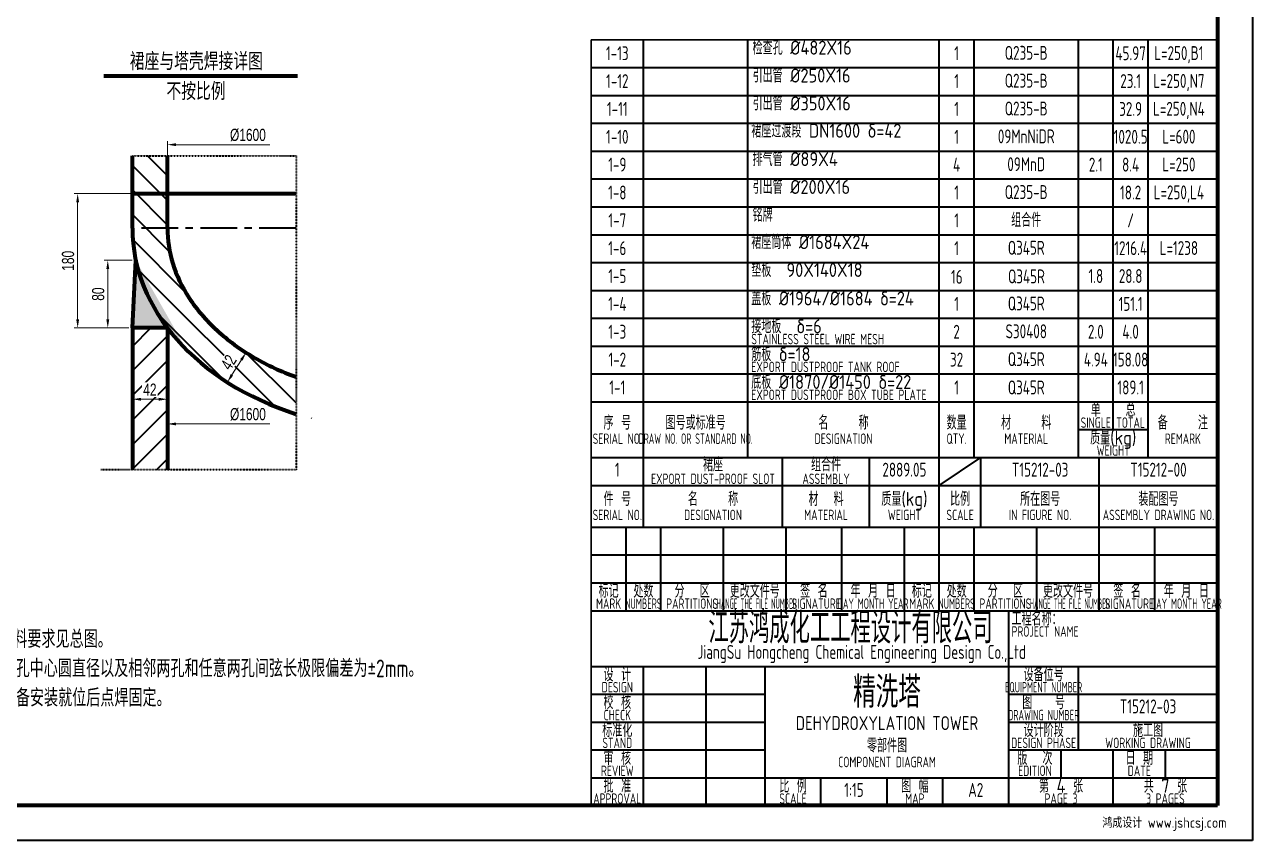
# Model space of a CAD drawing. Header units: millimetres. Extents: x -375 to 8535, y -150 to 6150.
# Drawn here: x 3243 to 8535, y -150 to 3365 of the extents above; entities that cross this region are included whole.
import ezdxf
from ezdxf.enums import TextEntityAlignment as Align

# ---------------------------------------------------------------- set-up
doc = ezdxf.new("R2010")
doc.units = ezdxf.units.MM
doc.header["$LTSCALE"] = 5
for name, pattern in [('CENTER', [50.8, 31.75, -6.35, 6.35, -6.35]), ('DIVIDE', [1.25, 0.5, -0.25, 0, -0.25, 0, -0.25]), ('PHANTOM', [63.5, 31.75, -6.35, 6.35, -6.35, 6.35, -6.35])]:
    doc.linetypes.add(name, pattern=pattern)
for name, color, linetype, lineweight in [('1轮廓实线层', 7, 'Continuous', 70), ('2细线层', 4, 'Continuous', 35), ('3中心线层', 1, 'CENTER', 35), ('5剖面线层', 2, 'Continuous', 35), ('6文字层', 3, 'Continuous', 35), ('9双点划线层', 6, 'PHANTOM', 35), ('图框层', 7, 'Continuous', 70)]:
    doc.layers.add(name, color=color, linetype=linetype, lineweight=lineweight)
doc.styles.add('HGCAD', font='HGCAD.SHX', dxfattribs={"width": 0.75, "bigfont": 'HGCADHZ.SHX'})
doc.styles.add('PC_TEXTSTYLE', font='isocp.shx', dxfattribs={"width": 0.8, "bigfont": 'hzfs.shx'})
doc.styles.add('工程字', font='gbenor.shx', dxfattribs={"width": 0.8, "bigfont": 'gbcbig.shx'})
doc.dimstyles.new('HGCAD$0', dxfattribs={"dimscale": 15, "dimtxt": 3.5, "dimasz": 2.5, "dimexe": 1, "dimexo": 1, "dimgap": 1, "dimtad": 1, "dimdec": 1, "dimlfac": -1, "dimdsep": 46, "dimtxsty": 'HGCAD', "dimcen": 0, "dimclrd": 4, "dimclre": 4, "dimclrt": 3, "dimadec": 1, "dimazin": 0, "dimtfac": 1, "dimtmove": 0, "dimatfit": 3, "dimfxl": 0, "dimlwd": 15, "dimlwe": 15, "dimarcsym": 0})

# ---------------------------------------------------------------- blocks, each defined once
blk = doc.blocks.new('*U216')
at = {"layer": '2细线层'}
for p, q in [((8535, 6150), (8535, -150)), ((8535, -150), (-375, -150))]:
    blk.add_line(p, q, dxfattribs=at)
at = {"layer": '图框层'}
for p, q in [((8385, 6000), (8385, 0)), ((8385, 0), (0, 0))]:
    blk.add_line(p, q, dxfattribs=at)
blk = doc.blocks.new('*D289')
at = {"layer": '1轮廓实线层', "color": 4, "lineweight": 15, "ltscale": 15}
for p, q in [((3858.3, 2713.9), (3858.3, 2862.9)), ((3895.8, 2847.9), (4300, 2847.9))]:
    blk.add_line(p, q, dxfattribs=at)
at = {"layer": '1轮廓实线层', "color": 4}
blk.add_solid([(3895.8, 2854.2), (3895.8, 2841.7), (3858.3, 2847.9)], dxfattribs=at)
at = {"layer": 'Defpoints', "color": 0}
for p in [(4552.4, 2847.9), (3858.3, 2698.9), (4552.4, 2698.9)]:
    blk.add_point(p, dxfattribs=at)
at = {"layer": '1轮廓实线层', "color": 3, "lineweight": 30, "ltscale": 15, "insert": (4205.4, 2889.2), "char_height": 52.5, "attachment_point": 5, "style": 'HGCAD', "bg_fill": 3, "box_fill_scale": 1.1, "bg_fill_color": 256, "bg_fill_true_color": 13158600, "bg_fill_transparency": 0}
blk.add_mtext('%%c1600{}{{\\H0.7x;}{}}', dxfattribs=at)
blk = doc.blocks.new('*D241')
at = {"layer": '1轮廓实线层', "color": 4, "lineweight": 15, "ltscale": 15}
for p, q in [((3901.2, 2636.8), (3456.6, 2636.8)), ((3471.6, 2095.9), (3471.6, 2599.3)), ((3692.3, 2058.4), (3456.6, 2058.4))]:
    blk.add_line(p, q, dxfattribs=at)
at = {"layer": '1轮廓实线层', "color": 4}
for points in [[(3477.8, 2599.3), (3465.3, 2599.3), (3471.6, 2636.8)], [(3465.3, 2095.9), (3477.8, 2095.9), (3471.6, 2058.4)]]:
    blk.add_solid(points, dxfattribs=at)
at = {"layer": 'Defpoints', "color": 0}
for p in [(3471.6, 2636.8), (3916.2, 2636.8), (3707.3, 2058.4)]:
    blk.add_point(p, dxfattribs=at)
at = {"layer": '1轮廓实线层', "color": 3, "lineweight": 30, "ltscale": 15, "insert": (3430.3, 2347.6), "char_height": 52.5, "attachment_point": 5, "rotation": 90, "style": 'HGCAD', "bg_fill": 3, "box_fill_scale": 1.1, "bg_fill_color": 256, "bg_fill_true_color": 13158600, "bg_fill_transparency": 0}
blk.add_mtext('180{}{{\\H0.7x;}{}}', dxfattribs=at)
blk = doc.blocks.new('*D240')
at = {"layer": '1轮廓实线层', "color": 4, "lineweight": 15, "ltscale": 15}
for p, q in [((3707, 2349.6), (3586.4, 2349.6)), ((3601.4, 2095.9), (3601.4, 2312.1)), ((3634.4, 2058.4), (3586.4, 2058.4))]:
    blk.add_line(p, q, dxfattribs=at)
at = {"layer": '1轮廓实线层', "color": 4}
for points in [[(3607.6, 2312.1), (3595.1, 2312.1), (3601.4, 2349.6)], [(3595.1, 2095.9), (3607.6, 2095.9), (3601.4, 2058.4)]]:
    blk.add_solid(points, dxfattribs=at)
at = {"layer": 'Defpoints', "color": 0}
for p in [(3601.4, 2349.6), (3722, 2349.6), (3649.4, 2058.4)]:
    blk.add_point(p, dxfattribs=at)
at = {"layer": '1轮廓实线层', "color": 3, "lineweight": 30, "ltscale": 15, "insert": (3560.1, 2204), "char_height": 52.5, "attachment_point": 5, "rotation": 90, "style": 'HGCAD', "bg_fill": 3, "box_fill_scale": 1.1, "bg_fill_color": 256, "bg_fill_true_color": 13158600, "bg_fill_transparency": 0}
blk.add_mtext('80{}{{\\H0.7x;}{}}', dxfattribs=at)
blk = doc.blocks.new('*D290')
at = {"layer": '1轮廓实线层', "color": 4, "lineweight": 15, "ltscale": 15}
for p, q in [((3858.3, 1510.6), (3858.3, 1659.6)), ((3895.8, 1644.6), (4300, 1644.6))]:
    blk.add_line(p, q, dxfattribs=at)
at = {"layer": '1轮廓实线层', "color": 4}
blk.add_solid([(3895.8, 1650.9), (3895.8, 1638.4), (3858.3, 1644.6)], dxfattribs=at)
at = {"layer": 'Defpoints', "color": 0}
for p in [(4552.4, 1644.6), (3858.3, 1495.6), (4552.4, 1495.6)]:
    blk.add_point(p, dxfattribs=at)
at = {"layer": '1轮廓实线层', "color": 3, "lineweight": 30, "ltscale": 15, "insert": (4205.4, 1685.9), "char_height": 52.5, "attachment_point": 5, "style": 'HGCAD', "bg_fill": 3, "box_fill_scale": 1.1, "bg_fill_color": 256, "bg_fill_true_color": 13158600, "bg_fill_transparency": 0}
blk.add_mtext('%%c1600{}{{\\H0.7x;}{}}', dxfattribs=at)
blk = doc.blocks.new('*D245')
at = {"layer": '1轮廓实线层', "color": 4, "lineweight": 15, "ltscale": 15}
for p, q in [((3707.3, 1748), (3707.3, 1766)), ((3820.8, 1751), (3744.8, 1751)), ((3858.3, 1748), (3858.3, 1766))]:
    blk.add_line(p, q, dxfattribs=at)
at = {"layer": '1轮廓实线层', "color": 4}
for points in [[(3744.8, 1757.2), (3744.8, 1744.7), (3707.3, 1751)], [(3820.8, 1744.7), (3820.8, 1757.2), (3858.3, 1751)]]:
    blk.add_solid(points, dxfattribs=at)
at = {"layer": 'Defpoints', "color": 0}
for p in [(3707.3, 1751), (3707.3, 1733), (3858.3, 1733)]:
    blk.add_point(p, dxfattribs=at)
at = {"layer": '1轮廓实线层', "color": 3, "lineweight": 30, "ltscale": 15, "insert": (3782.8, 1792.2), "char_height": 52.5, "attachment_point": 5, "style": 'HGCAD', "bg_fill": 3, "box_fill_scale": 1.1, "bg_fill_color": 256, "bg_fill_true_color": 13158600, "bg_fill_transparency": 0}
blk.add_mtext('42{}{{\\H0.7x;}{}}', dxfattribs=at)
blk = doc.blocks.new('*D304')
at = {"layer": '2细线层', "color": 4, "lineweight": 15, "ltscale": 15}
for p, q in [((4188.8, 1957.4), (4184.5, 1960.1)), ((4136.7, 1856.1), (4177.2, 1920.4)), ((4108.3, 1829.6), (4104, 1832.3))]:
    blk.add_line(p, q, dxfattribs=at)
at = {"layer": '2细线层', "color": 4}
for points in [[(4182.5, 1917.1), (4172, 1923.7), (4197.2, 1952.1)], [(4131.4, 1859.4), (4142, 1852.7), (4116.7, 1824.3)]]:
    blk.add_solid(points, dxfattribs=at)
at = {"layer": 'Defpoints', "color": 0}
for p in [(4197.2, 1952.1), (4201.5, 1949.4), (4121, 1821.6)]:
    blk.add_point(p, dxfattribs=at)
at = {"layer": '2细线层', "color": 3, "ltscale": 15, "insert": (4122.1, 1910.2), "char_height": 52.5, "attachment_point": 5, "rotation": 57.7879, "style": 'HGCAD', "bg_fill": 3, "box_fill_scale": 1.1, "bg_fill_color": 256, "bg_fill_true_color": 13158600, "bg_fill_transparency": 0}
blk.add_mtext('42{}{{\\H0.7x;}{}}', dxfattribs=at)

msp = doc.modelspace()

# ---------------------------------------------------------------- hatches: boundary and pattern name
at = {"layer": '5剖面线层'}
h = msp.add_hatch(dxfattribs=at)
h.set_pattern_fill('ANSI31', color=256, scale=23.5945, angle=90, style=0)
h.set_pattern_definition([(135, (27987.12, -10291.46), (-52.97116, -52.97116), [])])
h.paths.add_polyline_path([(3707.277, 2488.079), (3858.324, 2488.079), (3858.324, 2799.454), (3707.277, 2799.454)])
edge = h.paths.add_edge_path()
edge.add_spline(control_points=[(4413.098, 1846.867), (4349.371, 1869.956), (4289.291, 1897.844), (4173.287, 1964.924), (4118.518, 2004.995), (4023.997, 2091.742), (3984.254, 2138.39), (3920.935, 2235.07), (3897.336, 2285.07), (3866.055, 2386.074), (3858.324, 2437.091), (3858.324, 2488.079)], knot_values=[0, 0, 0, 0, 0.20664656, 0.20664656, 0.43546501, 0.43546501, 0.66428347, 0.66428347, 0.89310192, 0.89310192, 1.12192037, 1.12192037, 1.12192037, 1.12192037], degree=3, periodic=0)
edge.add_line((3858.324, 2488.079), (3707.277, 2488.079))
edge.add_ellipse((4863.327, 2488.079), major_axis=(-1156.05, 0), ratio=0.75200297, start_angle=0, end_angle=67.079408)
edge.add_line((4413.098, 1687.365), (4413.098, 1846.867))
h = msp.add_hatch(color=256, dxfattribs=at)
edge = h.paths.add_edge_path()
edge.add_line((3707.277, 2058.435), (3858.324, 2058.435))
edge.add_ellipse((4863.327, 2488.079), major_axis=(-1156.05, 0), ratio=0.75200297, start_angle=9.163485, end_angle=29.617736, ccw=False)
edge.add_line((3722.03, 2349.633), (3707.277, 2058.435))
h = msp.add_hatch(dxfattribs=at)
h.set_pattern_fill('ANSI31', color=256, scale=23.5945, style=0)
h.set_pattern_definition([(45, (27987.12, -10291.46), (-52.97116, 52.97116), [])])
h.paths.add_polyline_path([(3707.277, 1446.868), (3858.324, 1446.868), (3858.324, 2058.435), (3707.277, 2058.435)])

# ---------------------------------------------------------------- linework, layer by layer
at = {"layer": '1轮廓实线层', "lineweight": 30, "ltscale": 15}
for q in [(5685, 0), (8385, 3300)]:
    msp.add_line((5685, 3300), q, dxfattribs=at)
at = {"layer": '1轮廓实线层'}
for p, q in [((3583.915, 3144.722), (4419.524, 3144.722)), ((3707.277, 2488.079), (3707.277, 2799.454)), ((3858.324, 2488.079), (3858.324, 2799.454)), ((4413.098, 2636.786), (3707.277, 2636.786)), ((3707.277, 2058.435), (3722.03, 2349.633)), ((3707.277, 2058.435), (3707.277, 1446.868)), ((3858.324, 2058.435), (3707.277, 2058.435)), ((3858.324, 2058.435), (3858.324, 1446.868))]:
    msp.add_line(p, q, dxfattribs=at)
msp.add_ellipse((4863.327, 2488.079), major_axis=(-1156.05, 0), ratio=0.75200297, start_param=0, end_param=1.17075653, dxfattribs=at)
msp.add_open_spline([(3858.324, 2488.079), (3858.324, 2437.091), (3866.055, 2386.074), (3897.336, 2285.07), (3920.935, 2235.07), (3984.254, 2138.39), (4023.997, 2091.742), (4118.518, 2004.995), (4173.287, 1964.924), (4289.291, 1897.844), (4349.371, 1869.956), (4413.098, 1846.867)], degree=3, knots=[0, 0, 0, 0, 0.22881845, 0.22881845, 0.45763691, 0.45763691, 0.68645536, 0.68645536, 0.91527381, 0.91527381, 1.12192037, 1.12192037, 1.12192037, 1.12192037], dxfattribs=at)
at = {"layer": '2细线层'}
for p, q in [((5910, 1500), (5910, 3300)), ((6360, 1500), (6360, 3300)), ((7185, 1500), (7185, 3300)), ((7335, 1500), (7335, 3300)), ((7784.999, 1500), (7784.999, 3300)), ((7934.999, 1620), (7934.999, 3300)), ((8084.999, 1500), (8084.999, 3300)), ((5685, 3180), (8385, 3180)), ((5685, 3060), (8385, 3060)), ((5685, 2940), (8385, 2940)), ((5685, 2820), (8385, 2820)), ((5685, 2700), (8385, 2700)), ((5685, 2580), (8385, 2580)), ((5685, 2460), (8385, 2460)), ((5685, 2340), (8385, 2340)), ((5685, 2220), (8385, 2220)), ((5685, 2100), (8385, 2100)), ((5685, 1980), (8385, 1980)), ((5685, 1860), (8385, 1860)), ((5685, 1740), (8385, 1740)), ((5685, 1500), (8384.999, 1500)), ((5909.999, 1200), (5909.999, 1500)), ((6509.999, 1200), (6509.999, 1500)), ((6884.999, 1200), (6884.999, 1500)), ((7184.999, 1200), (7184.999, 1500)), ((7364.999, 1200), (7364.999, 1500)), ((7874.999, 1200), (7874.999, 1500)), ((5685, 1380), (8385, 1380)), ((5685, 1380), (8385, 1380)), ((5685, 1200), (8385, 1200)), ((5835, 840), (5835, 1200)), ((5835, 840), (5835, 1200)), ((5985, 840), (5985, 1200)), ((5985, 840), (5985, 1200)), ((6255, 840), (6255, 1200)), ((6255, 840), (6255, 1200)), ((6525, 840), (6525, 1200)), ((6525, 840), (6525, 1200)), ((6765, 840), (6765, 1200)), ((6765, 840), (6765, 1200)), ((7035, 840), (7035, 1200)), ((7035, 840), (7035, 1200)), ((7185, 840), (7185, 1200)), ((7185, 840), (7185, 1200)), ((7335, 840), (7335, 1200)), ((7335, 840), (7335, 1200)), ((7605, 840), (7605, 1200)), ((7605, 840), (7605, 1200)), ((7875, 840), (7875, 1200)), ((7875, 840), (7875, 1200)), ((8115, 840), (8115, 1200)), ((8115, 840), (8115, 1200)), ((5685, 1080), (8385, 1080)), ((5685, 1080), (8385, 1080)), ((5684.999, 960), (8384.999, 960)), ((7484.999, 0), (7484.999, 840)), ((5684.999, 600), (8384.999, 600)), ((5909.999, 0), (5909.999, 600)), ((6179.999, 0), (6179.999, 600)), ((6434.999, 0), (6434.999, 600)), ((7784.999, 240), (7784.999, 600)), ((5684.999, 480), (6434.999, 480)), ((7484.999, 480), (8384.999, 480)), ((5684.999, 360), (6434.999, 360)), ((7484.999, 360), (8384.999, 360)), ((5684.999, 240), (6434.999, 240)), ((7484.999, 240), (8384.999, 240)), ((7709.999, 120), (7709.999, 240)), ((7934.999, 0), (7934.999, 240)), ((8159.999, 120), (8159.999, 240)), ((5684.999, 120), (8384.999, 120)), ((6674.999, 0), (6674.999, 120)), ((6959.999, 0), (6959.999, 120)), ((7199.999, 0), (7199.999, 120))]:
    msp.add_line(p, q, dxfattribs=at)
at = {"layer": '3中心线层'}
msp.add_line((4413.098, 2488.079), (3707.277, 2488.079), dxfattribs=at)
at = {"layer": '6文字层'}
for p, q in [((7784.999, 1620), (8084.999, 1620)), ((7184.999, 1380), (7364.999, 1500)), ((5684.999, 840), (8384.999, 840))]:
    msp.add_line(p, q, dxfattribs=at)
at = {"layer": '9双点划线层', "color": 6, "linetype": 'DIVIDE'}
for p, q in [((3707.277, 2799.454), (4413.098, 2799.454)), ((4413.098, 2799.454), (4413.098, 1446.868)), ((4413.098, 1446.868), (3571.124, 1446.868))]:
    msp.add_line(p, q, dxfattribs=at)

# ---------------------------------------------------------------- block references
at = {"layer": '图框层'}
msp.add_blockref('*U216', (0, 0), dxfattribs=at)

# ---------------------------------------------------------------- texts
at = {"layer": '6文字层', "style": '工程字'}
for s, height, p in [('检查孔 %%C482X16', 60, (6380.575, 3235.675)), ('引出管 %%C250X16', 60, (6380.575, 3115.675)), ('引出管 %%C350X16', 60, (6380.575, 2995.675)), ('裙座过渡段 DN1600 δ=42', 60, (6375, 2877.983)), ('排气管 %%C89X4', 60, (6380.575, 2755.675)), ('引出管 %%C200X16', 60, (6380.575, 2635.675)), ('铭牌', 60, (6380.575, 2515.675)), ('裙座筒体 %%C1684X24', 60, (6375, 2397.983)), ('垫板  90X140X18', 60, (6375, 2277.983)), ('盖板 %%c1964/%%c1684 δ=24', 60, (6375, 2155.308)), ('接地板  δ=6', 60, (6375, 2035.308)), ('筋板 δ=18', 60, (6375, 1915.308)), ('底板 %%c1870/%%c1450 δ=22', 60, (6375, 1795.308)), ('工程名称：', 60, (7496.813, 775.537)), ('鸿成设计 www.jshcsj.com', 45, (7888.471, -95.706))]:
    msp.add_text(s, height=height, dxfattribs=at).set_placement(p)
at = {"layer": '6文字层'}
for s, height, style, width, p in [('裙座与塔壳焊接详图', 75, 'PC_TEXTSTYLE', 0.85, (3696.112, 3168.82)), ('不按比例', 75, 'PC_TEXTSTYLE', 0.85, (3854.229, 3040.026)), ('STAINLESS STEEL WIRE MESH', 45, '工程字', 0.8, (6375, 1987.698)), ('EXPORT DUSTPROOF TANK ROOF', 45, '工程字', 0.8, (6375, 1867.698)), ('EXPORT DUSTPROOF BOX TUBE PLATE', 45, '工程字', 0.8, (6375, 1747.698)), ('江苏鸿成化工工程设计有限公司', 135, '工程字', 0.9, (6190.218, 698.61)), ('PROJECT NAME', 45, '工程字', 0.8, (7496.813, 727.94)), ('JiangSu Hongcheng Chemical Engineering Design Co.,Ltd', 60, '工程字', 0.8, (6143.049, 632.212))]:
    msp.add_text(s, height=height, dxfattribs=dict(at, style=style, width=width)).set_placement(p)
at = {"layer": '6文字层', "style": '工程字'}
for s, height, width, p in [('1-13', 60, 0.8, (5797.5, 3211.866)), ('1', 60, 0.8, (7260, 3211.866)), ('Q235-B', 60, 0.8, (7560, 3213.63)), ('45.97', 60, 0.8, (8009.999, 3211.866)), ('L=250,B1', 60, 0.8, (8218.02, 3212.513)), ('1-12', 60, 0.8, (5797.5, 3091.866)), ('1', 60, 0.8, (7260, 3091.866)), ('Q235-B', 60, 0.8, (7560, 3093.63)), ('23.1', 60, 0.8, (8009.999, 3091.866)), ('L=250,N7', 60, 0.8, (8218.02, 3092.513)), ('1-11', 60, 0.8, (5797.5, 2971.866)), ('1', 60, 0.8, (7260, 2971.866)), ('Q235-B', 60, 0.8, (7560, 2973.63)), ('32.9', 60, 0.8, (8009.999, 2971.866)), ('L=250,N4', 60, 0.8, (8218.02, 2972.513)), ('1-10', 60, 0.8, (5797.5, 2851.866)), ('1', 60, 0.8, (7260, 2851.866)), ('09MnNiDR', 60, 0.8, (7560, 2853.63)), ('1020.5', 60, 0.8, (8009.999, 2851.866)), ('L=600', 60, 0.8, (8218.02, 2852.513)), ('1-9', 60, 0.8, (5797.5, 2731.866)), ('4', 60, 0.8, (7260, 2731.866)), ('09MnD', 60, 0.8, (7560, 2733.63)), ('2.1', 60, 0.8, (7859.999, 2731.866)), ('8.4', 60, 0.8, (8009.999, 2731.866)), ('L=250', 60, 0.8, (8218.02, 2732.513)), ('1-8', 60, 0.8, (5797.5, 2611.866)), ('1', 60, 0.8, (7260, 2611.866)), ('Q235-B', 60, 0.8, (7560, 2613.63)), ('18.2', 60, 0.8, (8009.999, 2611.866)), ('L=250,L4', 60, 0.8, (8218.02, 2612.513)), ('1-7', 60, 0.8, (5797.5, 2491.866)), ('1', 60, 0.8, (7260, 2491.866)), ('组合件', 60, 0.8, (7560, 2493.63)), ('/', 60, 0.8, (8009.999, 2491.866)), ('1-6', 60, 0.8, (5797.5, 2371.866)), ('1', 60, 0.8, (7260, 2371.866)), ('Q345R', 60, 0.8, (7560, 2373.63)), ('1216.4', 60, 0.8, (8009.999, 2371.866)), ('L=1238', 60, 0.8, (8218.02, 2372.513)), ('1-5', 60, 0.8, (5797.5, 2251.866)), ('16', 60, 0.8, (7261.064, 2248.562)), ('Q345R', 60, 0.8, (7561.064, 2250.326)), ('1.8', 60, 0.8, (7859.999, 2251.866)), ('28.8', 60, 0.8, (8009.999, 2251.866)), ('1-4', 60, 0.8, (5797.5, 2131.866)), ('1', 60, 0.8, (7260, 2131.866)), ('Q345R', 60, 0.8, (7560, 2133.63)), ('151.1', 60, 0.8, (8009.999, 2131.866)), ('1-3', 60, 0.8, (5797.5, 2011.866)), ('2', 60, 0.8, (7260, 2011.866)), ('S30408', 60, 0.8, (7560, 2013.63)), ('2.0', 60, 0.8, (7859.999, 2011.866)), ('4.0', 60, 0.8, (8009.999, 2011.866)), ('1-2', 60, 0.8, (5797.5, 1891.866)), ('32', 60, 0.8, (7260, 1891.866)), ('Q345R', 60, 0.8, (7560, 1893.63)), ('4.94', 60, 0.8, (7859.999, 1891.866)), ('158.08', 60, 0.8, (8009.999, 1891.866)), ('1-1', 60, 0.8, (5797.5, 1771.866)), ('1', 60, 0.8, (7260, 1771.866)), ('Q345R', 60, 0.8, (7560, 1771.866)), ('189.1', 60, 0.8, (8009.999, 1771.866)), ('SINGLE', 45, 0.8, (7859.999, 1627.697)), ('TOTAL', 45, 0.8, (8009.999, 1627.697)), ('SERIAL NO.', 45, 0.8, (5797.5, 1558.578)), ('DRAW NO. OR STANDARD NO.', 45, 0.6, (6135, 1558.578)), ('DESIGNATION', 45, 0.8, (6772.5, 1558.578)), ('QTY.', 45, 0.8, (7260, 1558.578)), ('MATERIAL', 45, 0.8, (7560, 1558.578)), ('REMARK', 45, 0.8, (8235, 1558.578)), ('WEIGHT', 45, 0.8, (7934.999, 1507.697)), ('1', 60, 0.8, (5797.5, 1417.501)), ('EXPORT DUST-PROOF SLOT', 45, 0.8, (6209.999, 1385.843)), ('ASSEMBLY', 45, 0.8, (6697.499, 1385.843)), ('2889.05', 60, 0.8, (7034.999, 1417.501)), ('T15212-03', 60, 0.8, (7619.999, 1417.501)), ('T15212-00', 60, 0.8, (8129.999, 1417.501)), ('SERIAL NO.', 45, 0.8, (5797.5, 1230)), ('DESIGNATION', 45, 0.8, (6209.999, 1230)), ('MATERIAL', 45, 0.8, (6697.499, 1230)), ('WEIGHT', 45, 0.8, (7034.999, 1230)), ('SCALE', 45, 0.8, (7274.999, 1230)), ('IN FIGURE NO.', 45, 0.8, (7619.999, 1230)), ('ASSEMBLY DRAWING NO.', 45, 0.8, (8129.999, 1230)), ('MARK', 45, 0.8, (5759.999, 847.698)), ('NUMBERS', 45, 0.7, (5909.999, 847.697)), ('PARTITIONS', 45, 0.8, (6119.999, 847.697)), ('CHANGE THE FILE NUMBER', 45, 0.45, (6389.999, 847.697)), (' SIGNATURE', 45, 0.8, (6644.999, 847.697)), ('DAY MONTH YEAR', 45, 0.6, (6899.999, 847.697)), ('MARK', 45, 0.8, (7109.999, 847.698)), ('NUMBERS', 45, 0.7, (7259.999, 847.697)), ('PARTITIONS', 45, 0.8, (7469.999, 847.697)), ('CHANGE THE FILE NUMBER', 45, 0.45, (7739.999, 847.697)), (' SIGNATURE', 45, 0.8, (7994.999, 847.697)), ('DAY MONTH YEAR', 45, 0.6, (8249.999, 847.697)), ('DESIGN', 45, 0.8, (5797.499, 487.698)), ('EQUIPMENT NUMBER', 45, 0.6, (7634.999, 487.698)), ('T15212-03', 60, 0.8, (8084.999, 397.501)), ('CHECK', 45, 0.8, (5797.499, 367.698)), ('DEHYDROXYLATION TOWER', 60, 0.9, (6959.999, 325.475)), ('DRAWING NUMBER', 45, 0.7, (7634.999, 367.698)), ('STAND', 45, 0.8, (5797.499, 247.698)), ('DESIGN PHASE', 45, 0.8, (7634.999, 247.698)), ('WORKING DRAWING', 45, 0.8, (8084.999, 247.698)), ('REVIEW', 45, 0.8, (5797.499, 127.698)), ('COMPONENT DIAGRAM', 45, 0.8, (6959.999, 165.425)), ('EDITION', 45, 0.8, (7597.499, 127.698)), ('DATE', 45, 0.8, (8047.499, 127.698)), ('1:15', 60, 0.8, (6817.499, 37.501)), ('A2', 60, 0.8, (7342.499, 37.501)), ('APPROVAL', 45, 0.8, (5797.499, 7.698)), ('SCALE', 45, 0.8, (6554.999, 7.698)), ('MAP', 45, 0.8, (7079.999, 7.698)), ('PAGE 3', 45, 0.8, (7709.999, 7.698)), ('3 PAGES', 45, 0.8, (8159.999, 7.698))]:
    msp.add_text(s, height=height, dxfattribs=dict(at, width=width)).set_placement(p, align=Align.CENTER)
for s, height, p in [('单', 60, (7859.999, 1675.307)), ('总', 60, (8009.999, 1675.307)), ('序 号', 60, (5797.5, 1620)), ('图号或标准号', 60, (6135, 1620)), ('名    称', 60, (6772.5, 1620)), ('数量', 60, (7260, 1620)), ('材    料', 60, (7560, 1620)), ('备    注', 60, (8235, 1620)), ('质量(kg)', 60, (7934.999, 1555.307)), ('裙座', 60, (6209.999, 1439.853)), ('组合件', 60, (6697.499, 1439.853)), ('件 号', 60, (5797.5, 1291.422)), ('名    称', 60, (6209.999, 1291.422)), ('材  料', 60, (6697.499, 1291.422)), ('质量(kg)', 60, (7034.999, 1291.422)), ('比例', 60, (7274.999, 1291.422)), ('所在图号', 60, (7619.999, 1291.422)), ('装配图号', 60, (8129.999, 1291.422)), ('标记', 60, (5759.999, 895.308)), ('处数', 60, (5909.999, 895.307)), ('分  区', 60, (6119.999, 895.307)), ('更改文件号', 60, (6389.999, 895.307)), ('签 名', 60, (6644.999, 895.307)), ('年 月 日', 60, (6899.999, 895.307)), ('标记', 60, (7109.999, 895.308)), ('处数', 60, (7259.999, 895.307)), ('分  区', 60, (7469.999, 895.307)), ('更改文件号', 60, (7739.999, 895.307)), ('签 名', 60, (7994.999, 895.307)), ('年 月 日', 60, (8249.999, 895.307)), ('设 计', 60, (5797.499, 535.308)), ('设备位号', 60, (7634.999, 535.308)), ('精洗塔', 135, (6959.999, 421.598)), ('校 核', 60, (5797.499, 415.308)), ('图   号', 60, (7634.999, 415.308)), ('标准化', 60, (5797.499, 295.308)), ('设计阶段', 60, (7634.999, 295.308)), ('施工图', 60, (8084.999, 295.308)), ('零部件图', 60, (6959.999, 229.326)), ('审 核', 60, (5797.499, 175.308)), ('版  次', 60, (7597.499, 175.308)), ('日 期', 60, (8047.499, 175.308)), ('批 准', 60, (5797.499, 55.308)), ('比 例', 60, (6554.999, 55.308)), ('图 幅', 60, (7079.999, 55.308)), ('第 4 张', 60, (7709.999, 55.308)), ('共 7 张', 60, (8159.999, 55.308))]:
    msp.add_text(s, height=height, dxfattribs=at).set_placement(p, align=Align.CENTER)
at = {"layer": '6文字层', "insert": (2863.564, 913.603), "char_height": 75.83327, "width": 250329.93544, "attachment_point": 1, "style": 'PC_TEXTSTYLE'}
msp.add_mtext('{\\H1.25x;技术要求：}\\P1、焊接及材料要求见总图。\\P2、裙座螺栓孔中心圆直径以及相邻两孔和任意两孔间弦长极限偏差为±2mm。\\P3、垫板待设备安装就位后点焊固定。', dxfattribs=at)

# ---------------------------------------------------------------- next in the draw order: dimensions: what is measured, and where the dimension line sits
at = {"layer": '1轮廓实线层', "lineweight": 30, "ltscale": 15}
for base, p1, p2, picture, middle in [((4552.442, 2847.932), (3858.324, 2698.93), (4552.442, 2698.93), '*D289', (4205.383, 2889.182)), ((4552.442, 1644.639), (3858.324, 1495.637), (4552.442, 1495.637), '*D290', (4205.383, 1685.889))]:
    dim = msp.add_linear_dim(base=base, p1=p1, p2=p2, text='%%c1600{}{{\\H0.7x;}{}}', dimstyle='HGCAD$0', override={"dimdec": 2, "dimlfac": -1, "dimtxsty": 'HGCAD', "dimse2": 1, "dimsd2": 1}, dxfattribs=at)
    dim.commit()
    dim.dimension.update_dxf_attribs({"geometry": picture, "text_midpoint": middle})
dim = msp.add_linear_dim(base=(3471.576, 2636.786), p1=(3707.277, 2058.435), p2=(3916.179, 2636.786), angle=90, text='180{}{{\\H0.7x;}{}}', dimstyle='HGCAD$0', override={"dimtxsty": 'HGCAD'}, dxfattribs=at)
dim.commit()
dim.dimension.update_dxf_attribs({"geometry": '*D241', "text_midpoint": (3430.326, 2347.611)})
at = {"layer": '2细线层', "ltscale": 15}
dim = msp.add_aligned_dim(p1=(4121.02, 1821.619), p2=(4201.538, 1949.42), distance=5.081, text='42{}{{\\H0.7x;}{}}', dimstyle='HGCAD$0', override={"dimlfac": -1}, dxfattribs=at)
dim.commit()
dim.dimension.update_dxf_attribs({"geometry": '*D304', "text_midpoint": (4122.079, 1910.217)})

# ---------------------------------------------------------------- next in the draw order: dimensions: what is measured, and where the dimension line sits
at = {"layer": '1轮廓实线层', "lineweight": 30, "ltscale": 15}
dim = msp.add_linear_dim(base=(3601.352, 2349.633), p1=(3649.417, 2058.435), p2=(3722.03, 2349.633), angle=90, text='80{}{{\\H0.7x;}{}}', dimstyle='HGCAD$0', override={"dimtxsty": 'HGCAD'}, dxfattribs=at)
dim.commit()
dim.dimension.update_dxf_attribs({"geometry": '*D240', "text_midpoint": (3560.102, 2204.034)})
dim = msp.add_linear_dim(base=(3707.277, 1750.988), p1=(3858.324, 1732.964), p2=(3707.277, 1732.964), text='42{}{{\\H0.7x;}{}}', dimstyle='HGCAD$0', override={"dimtxsty": 'HGCAD'}, dxfattribs=at)
dim.commit()
dim.dimension.update_dxf_attribs({"geometry": '*D245', "text_midpoint": (3782.801, 1792.238)})

doc.saveas('drawing.dxf')
